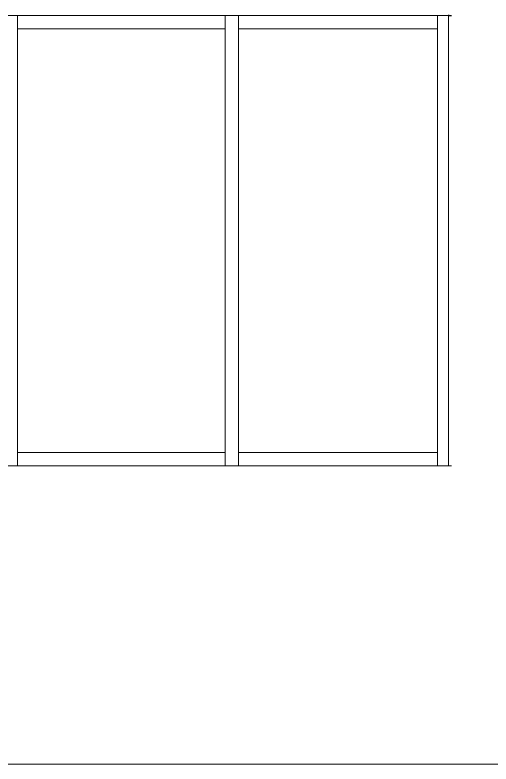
# Model space of a CAD drawing. Header units: inches. Extents: x -6061 to 13621, y -296 to 7483.
# Drawn here: x -5656.9 to -5568, y 7.7 to 147.4 of the extents above; entities that cross this region are included whole.
import ezdxf

# ---------------------------------------------------------------- set-up
doc = ezdxf.new("R2010")
doc.units = ezdxf.units.IN
doc.header["$MEASUREMENT"] = 0
doc.layers.get('0').update_dxf_attribs({"linetype": 'CONTINUOUS'})

msp = doc.modelspace()

# ---------------------------------------------------------------- linework, layer by layer
at = {"color": 7, "linetype": 'Continuous', "lineweight": 18, "true_color": 0x000007}
msp.add_line((-5736.4118, 147.33529), (-5575.99053, 147.33529), dxfattribs=at)
at = {"color": 7, "linetype": 'Continuous', "lineweight": 9, "true_color": 0x000007}
for p, q in [((-5658.8842, 147.33529), (-5656.40139, 147.33529)), ((-5656.40139, 144.85249), (-5656.40139, 147.33529)), ((-5617.63759, 147.33529), (-5656.40139, 147.33529)), ((-5656.40139, 63.32036), (-5656.40139, 147.33529)), ((-5617.63759, 147.33529), (-5617.63759, 144.85249)), ((-5617.63759, 147.33529), (-5615.15479, 147.33529)), ((-5617.63759, 147.33529), (-5617.63759, 63.32036)), ((-5615.15479, 144.85249), (-5615.15479, 147.33529)), ((-5577.9928, 147.33529), (-5615.15479, 147.33529)), ((-5615.15479, 63.32036), (-5615.15479, 147.33529)), ((-5577.9928, 147.33529), (-5577.9928, 144.85249)), ((-5577.9928, 147.33529), (-5575.99053, 147.33529)), ((-5577.9928, 147.33529), (-5577.9928, 63.32036)), ((-5575.4299, 147.33529), (-5575.99053, 147.33529)), ((-5575.99053, 63.32036), (-5575.99053, 147.33529)), ((-5617.63759, 144.85249), (-5656.40139, 144.85249)), ((-5656.40139, 144.85249), (-5656.40139, 65.80317)), ((-5656.40139, 144.85249), (-5617.63759, 144.85249)), ((-5617.63759, 65.80317), (-5617.63759, 144.85249)), ((-5577.9928, 144.85249), (-5615.15479, 144.85249)), ((-5615.15479, 144.85249), (-5615.15479, 65.80317)), ((-5615.15479, 144.85249), (-5577.9928, 144.85249)), ((-5577.9928, 65.80317), (-5577.9928, 144.85249)), ((-5656.40139, 65.80317), (-5617.63759, 65.80317)), ((-5656.40139, 63.32036), (-5656.40139, 65.80317)), ((-5617.63759, 65.80317), (-5656.40139, 65.80317)), ((-5617.63759, 65.80317), (-5617.63759, 63.32036)), ((-5615.15479, 65.80317), (-5577.9928, 65.80317)), ((-5615.15479, 63.32036), (-5615.15479, 65.80317)), ((-5577.9928, 65.80317), (-5615.15479, 65.80317)), ((-5577.9928, 65.80317), (-5577.9928, 63.32036)), ((-5656.40139, 63.32036), (-5658.8842, 63.32036)), ((-5658.8842, 63.32036), (-5656.40139, 63.32036)), ((-5656.40139, 63.32036), (-5617.63759, 63.32036)), ((-5617.63759, 63.32036), (-5656.40139, 63.32036)), ((-5615.15479, 63.32036), (-5617.63759, 63.32036)), ((-5617.63759, 63.32036), (-5615.15479, 63.32036)), ((-5615.15479, 63.32036), (-5577.9928, 63.32036)), ((-5577.9928, 63.32036), (-5615.15479, 63.32036)), ((-5575.50999, 63.32036), (-5577.9928, 63.32036)), ((-5577.9928, 63.32036), (-5575.50999, 63.32036)), ((-5575.4299, 63.32036), (-5575.99053, 63.32036)), ((-5575.59008, 63.32036), (-5575.99053, 63.32036)), ((-5575.50999, 63.32036), (-5575.59008, 63.32036)), ((-5763.4023, 7.65747), (-5562.69551, 7.65747))]:
    msp.add_line(p, q, dxfattribs=at)
at = {"color": 7, "linetype": 'Continuous', "lineweight": 25, "true_color": 0x000007}
for p, q in [((-5575.99053, 147.41538), (-5575.99053, 147.33529)), ((-5575.99053, 147.33529), (-5575.4299, 147.33529))]:
    msp.add_line(p, q, dxfattribs=at)

doc.saveas('drawing.dxf')
